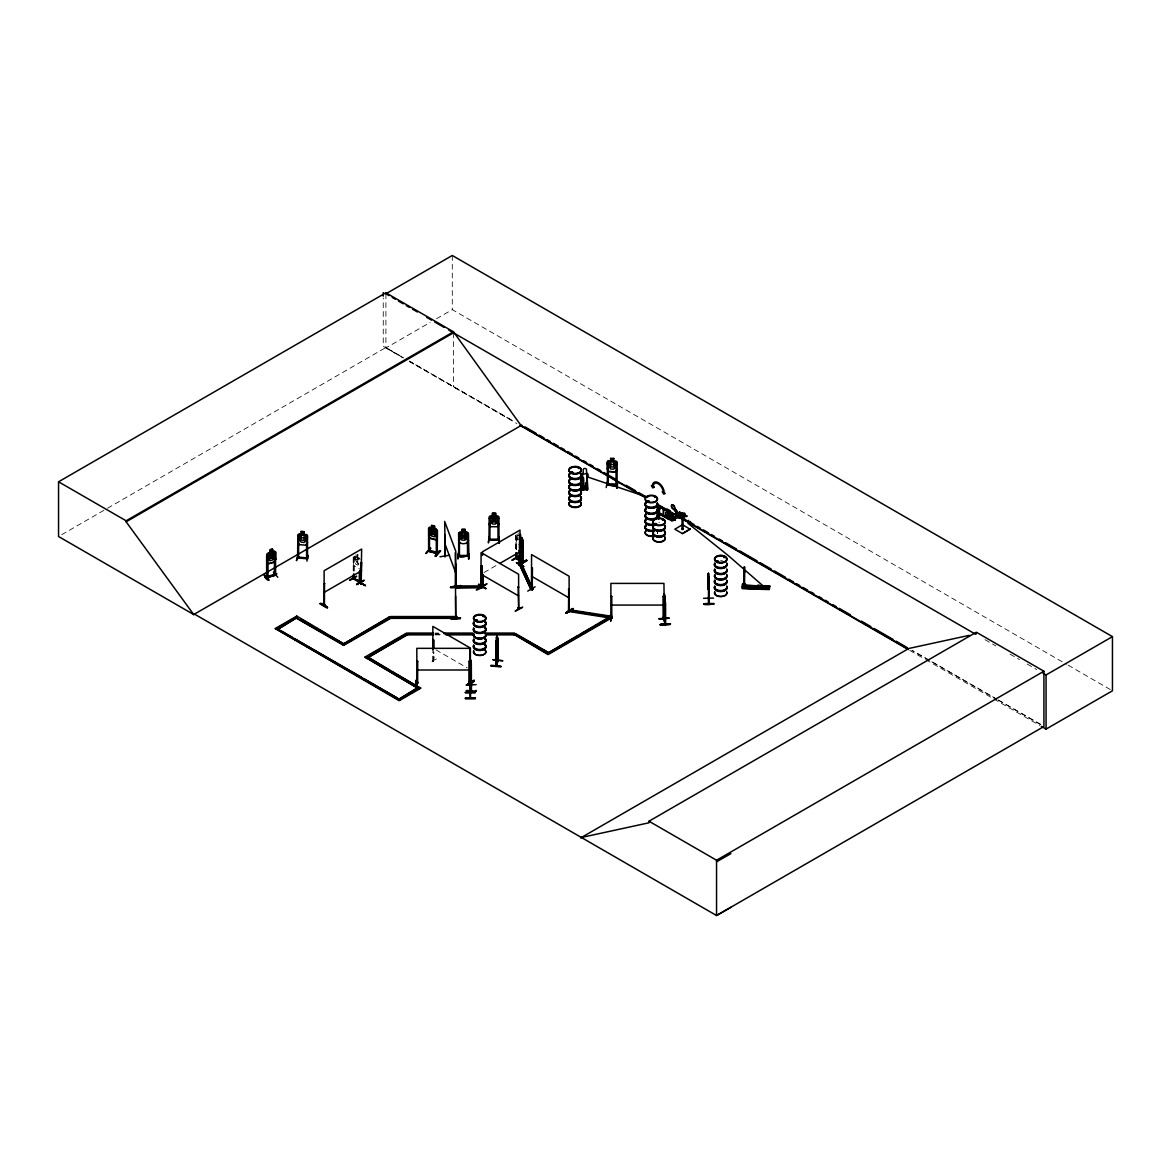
<?xml version="1.0" encoding="UTF-8"?>
<svg xmlns="http://www.w3.org/2000/svg" width="1171" height="1171" viewBox="0 0 1171 1171"><rect width="100%" height="100%" fill="white"/><g stroke="black" fill="none" stroke-linecap="round" stroke-linejoin="round"><path stroke-width="0.75" stroke-dasharray="5 3.75" d="M657.546 532.79A6.192 3.572 0 0 1 657.341 533.727L657.678 532.717M657.473 533.654L657.692 532.717M436.344 658.951L429.025 662.932M432.802 661.264L433.577 661.63L433.504 652.101M433.709 660.59C432.348 662.801 435.553 657.121 433.738 651.954M659.332 522.529L658.878 522.164M358.868 563.719L357.711 565.183L355.56 563.939L354.403 556.166M515.752 539.011L518.094 539.436L518.08 536.596L518.08 539.26M515.752 538.894L518.168 539.392L516.996 539.626M61.712 534.693L105.961 509.136M107.542 508.229L385.903 347.509L403.19 357.492M385.903 293.804L385.903 347.963L430.167 322.42M436.476 318.761L452.284 309.642L1066.532 664.279M358.868 558.743L357.711 557.191L357.872 554.439M355.56 555.947L360.17 559.372M353.174 562.578L353.891 565.637L359.38 568.725M516.748 537.021C515.05 535.835 518.226 539.07 516.748 540.621M515.826 542.393L516.616 545.408M484.033 572.517L496.548 565.3M518.211 535.747L517.055 535.981L517.055 540.958M435.041 633.072L438.657 633.072M435.041 633.76L438.657 633.76M435.041 634.199L442.272 634.199M435.041 634.872L442.272 634.872M433.211 661.103L433.109 651.588M358.633 564.744L356.745 561.026C355.999 564.671 353.027 561.787 356.262 560.148L354.813 556.269L356.716 559.811C357.55 556.284 360.302 559.299 357.214 560.719L358.692 564.466M402.956 357.623L383.254 346.294L383.254 297.961M409.265 361.254L513.191 421.018L409.484 361.122M929.232 660.268L911.916 650.3L929.188 660.283M996.945 699.204L930.813 661.161L996.77 699.307M998.512 700.097L1041.034 724.556M1068.128 665.187L1112.45 690.788M984.972 639.673L995.936 645.997M1010.031 654.135L1019.443 659.566M1027.274 664.089L1036.672 669.519M998.336 700.199L1040.77 724.703M385.903 347.963L403.19 357.945M409.484 361.576L516.865 423.565M909.808 650.432L924.065 658.673M925.661 659.58L992.203 698.004M993.784 698.926L1039.731 725.449M516.557 534.708L518.285 535.703M355.94 554.834L357.331 555.64L357.331 554.747M435.993 649.861L467.258 667.909M432.86 661.249L432.86 651.735M359.292 558.011L360.097 559.416M518.138 532.951L518.138 535.615M516.499 537.152L516.499 549.799M515.899 535.191L516.104 551.087M515.826 535.235L515.869 551.234M453.484 332.813L453.484 386.972M452.284 255.483L452.284 309.642M357.784 554.483L357.711 557.191M354.096 557.206L354.096 571.653M353.847 557.352L353.847 571.785M353.452 556.84L353.452 573.087M353.218 556.986L353.218 573.234M720.721 560.426A6.192 3.572 0 0 1 722.317 560.558M657.517 532.439A6.162 3.557 0 0 1 657.312 533.361M515.752 546.037L516.396 549.14L515.752 546.037M357.711 558.069L355.56 556.825L355.56 561.802L357.711 563.046L357.711 558.069"/><path stroke-width="1.5" d="M708.367 586.173L708.411 584.739M708.367 584.124L708.47 573.351L708.894 603.372M582.368 487.517L587.344 487.634M744.624 584.944L744.214 586.847L744.346 566.705L744.419 586.861L744.493 570.994M680.424 517.728L680.424 516.484C677.585 513.396 685.884 521.007 680.614 517.611M682.166 518.724L682.166 517.48M742.604 583.612L742.751 586.861L742.838 583.626L742.59 584.373M743.775 584.256L742.824 584.9L742.853 584.124M744.185 584.739L744.053 584.183M744.712 572.399L744.683 570.54M664.411 604.412L664.235 606.022M742.546 584.651L742.838 583.626M664.074 618.595L664.411 619.371L663.942 583.407L610.881 583.407L610.852 618.347L548.043 654.604L514.23 634.404L515.606 633.613L549.404 653.14L515.606 634.301L514.23 635.092M665.552 624.363L665.465 602.714M767.81 586.29L742.677 585.266L742.604 586.32M769.376 588.471L769.303 589.569L742.399 588.676L742.473 587.579L769.391 588.662L744.258 587.827M687.992 523.32L728.216 555.522L766.566 588.94L766.859 585.793L769.581 585.881L769.508 587.213M497.704 644.474L496.065 652.042L497.382 647.636M767.752 586.803L742.663 585.763M742.516 584.49L742.414 588.135L769.347 589.13L769.581 585.881M769.567 586.656L742.648 586.012M769.61 586.305L742.677 585.207L742.414 588.135L769.332 589.218M587.198 476.978L586.51 487.546L583.202 487.56L582.499 477.007M664.762 615.536L664.001 602.626L664.894 610.34L665.113 608.247M275.463 575.034C244.358 583.831 297.683 566.222 266.886 577.713M275.448 575.298L275.609 574.419L274.468 575.312L274.57 553.634L275.375 553.4M491.03 665.918C508.887 666.753 499.417 667.207 491.044 665.86M491.117 665.26L500.895 666.299M496.445 665.582L496.958 639.249L496.387 645.953M742.707 583.861L745.429 583.948L742.677 584.08M759.877 585.559C758.471 592.921 762.16 582.997 757.154 585.471L756.861 588.325M765.029 586.012L762.306 585.646L762.014 588.501M765.029 585.734L764.751 588.603M663.869 608.086L664.879 615.536M658.102 517.538L658 505.213M658.278 505.784L657.56 504.672L669.197 512.093L657.238 505.594M658.278 513L657.238 512.254M658.585 508.624L657.882 509.063L658.746 509.224M664.586 602.026L664.381 603.548L664.25 596.829L664.923 606.227L664.059 599.025L664.586 600.913M664.44 619.239L664.352 593.814L664.908 613.531M665.494 624.348L664.338 618.8M585.207 486.419L584.666 487.56M585.251 487.356L584.651 487.37M664.821 605.187L664.616 606.388L664.059 601.572M496.46 640.069C494.191 648.31 498.304 633.321 497.06 638.371L496.972 635.546L495.919 665.626M664.791 610.384L664.586 611.584L663.972 606.768M608.232 463.101L607.295 463.248L608.232 463.101L608.291 484.97L607.398 484.15M606.197 487.575L607.222 481.852M608.086 484.223C604.529 483.989 614.16 487.238 617.088 485.497L617.102 462.223L615.946 461.198L608.378 460.789L607.354 461.667L607.398 484.94M617.088 484.706C596.068 485.804 617.805 481.764 616.195 485.467M616.136 463.57L617.029 463.628L616.136 463.57L615.99 485.423M617.029 485.526C618.815 483.638 608.408 486.024 607.339 484.706M616.59 488.248L617.644 482.086L617.146 488.263M608.349 471.532L607.368 468.751L608.349 471.547L615.975 472.015L617.088 469.439M613.838 458.461L610.603 458.198L610.706 461.023L609.081 461.813L609.081 466.775L610.706 469.015L613.736 469.205L615.361 467.185L615.361 462.208L613.736 461.213L613.853 458.403M615.946 461.272L616.971 462.311M708.733 576.674L708.411 598.923L708.733 597.488M708.353 598.791L708.572 603.958M455.27 552.741L455.709 617.746M455.709 618.142L455.607 596.024M471.371 685.65L471.035 690.875L471.005 660.21L470.859 674.759M471.415 689.997L470.932 690.758M477.08 620.074L475.733 619.942M483.696 616.444L482.803 616.327L483.623 616.605M570.965 472.162L572.473 472.66M571.258 472.03L572.004 471.752M572.517 472.777L571.99 471.796M578.225 468.385L579.03 468.385M648.836 501.32L647.49 501.261M648.646 501.261L648.895 500.881M654.735 497.148L655.482 497.133L654.735 497.426M655.526 497.236L654.779 497.221M655.336 524.008L656.463 524.023L655.804 523.671M655.965 524.345L656.638 523.73M662.684 519.543L663.093 520.114M662.493 519.953L663.225 519.836M718.262 561.685L717.428 560.748L717.281 561.743M724.102 557.659L724.161 556.972M724.146 557.323L724.454 557.264M470.566 698.326L470.186 671.056M673.969 508.873L673.779 508.887A2.21 1.273 60 0 1 671.627 506.428A2.21 1.273 60 0 1 673.047 505.008A2.21 1.273 60 0 1 674.701 507.965L679.824 515.489L674.511 508.068A2.21 1.273 60 0 0 672.842 505.125A2.21 1.273 60 0 0 671.437 506.545A2.21 1.273 60 0 0 673.588 509.004L679.136 516.177L673.764 508.975M301.152 534.137L297.8 534.781L297.668 558.025L297.8 536.142L298.693 536.216L298.532 558.128C300.186 556.532 295.897 557.25 298.751 557.294M298.693 536.216L297.756 536.347M298.371 554.6L296.439 560.704L298.312 554.615M297.844 558.04C297.624 557.747 311.413 558.508 306.407 558.143M298.795 557.103L307.505 558.011M306.553 536.86L307.446 536.933L306.553 536.86L306.597 558.787L306.495 557.703M308.222 555.405L306.904 561.143M297.8 541.924L298.898 544.515M306.392 545.247L298.81 544.588M307.388 535.615L304.167 534.386L304.27 531.649L301.035 531.429L301.137 534.196L299.527 534.942L299.527 539.919L301.137 542.188L304.153 542.451L305.763 540.46L305.763 535.484L304.153 534.459M307.49 542.744L306.378 545.32L307.402 542.656M664.44 604.617L664.601 611.438L664.235 607.237L663.869 608.217M320.02 603.738C323.24 601.221 335.067 614.38 320.049 603.665M327.426 607.471L320.298 603.519L327.485 607.544M478.719 584.095L485.819 588.574L478.383 584.695M485.716 588.574L478.646 584.549L485.775 588.501M496.489 637.551L496.855 636.439L496.489 638.444M496.211 644.46L496.328 666.079M498.056 638.942L497.865 661.176L497.573 637.405M493.108 659.639L502.886 660.766L493.035 659.829M495.757 642.82L495.845 666.153L498.114 659.785L497.529 660.342M497.865 660.605L496.036 665.582M274.658 562.065L275.624 559.079L274.658 562.065L267.778 564.012L266.929 561.524M496.475 641.093L496.284 647.944L496.811 643.757C497.763 650.666 497.265 629.764 496.826 642.542L496.504 641.123M482.232 575.224L482.379 587.71L455.621 588.149L455.797 551.38L444.673 521.432L445.273 556.649M471.43 690.744L471.313 663.518M663.855 595.673L664.44 596.917M521.9 548.452L522.822 546.345L521.959 548.584L519.251 546.93M519.134 550.692L521.871 552.244L522.676 549.931L522.017 537.767M521.871 552.244L522.749 549.989M584.475 487.165L585.046 486.126M663.65 607.969L663.884 600.416L664.865 604.836M264.412 574.624C264.017 579.938 274.643 583.817 264.295 575.049M743.043 584.344L743.819 584.739M494.016 519.295L491.322 516.85L493.372 519.895L491.235 523.071L494.06 520.48L496.885 523.071L494.718 519.909L496.782 516.85L494.147 519.207M467.302 542.832L468.429 540.109C468.371 544.881 458.461 544.969 458.637 540.109M498.948 523.993L497.836 526.716L490.166 526.716L489.156 523.993M267.588 555.83L267.647 577.523L267.588 555.83L266.622 555.874L266.681 577.742L275.609 575.21L275.522 551.98M436.285 539.933L437.31 537.577M616.985 469.351L615.887 471.928L608.437 471.386M444.804 556.796L445.2 535.059M455.519 585.778L455.973 584.827M657.648 508.726L659.229 508.038L659.302 517.494M349.675 580.45L356.672 576.381M512.327 560.265L519.046 556.079M484.56 585.134L477.578 588.896M611.774 596.361L610.881 596.376L611.774 596.361L611.774 618.229L610.779 617.249L611.818 618.273L569.047 611.54L569.545 610.457M610.808 617.468L612.082 616.356L569.545 609.784L569.047 610.852L611.877 617.439L610.881 617.249M481.72 566.105L481.076 565.739L481.954 565.959L481.574 587.769L482.028 586.803M518.197 586.891L518.68 609.11L518.607 574.244L481.076 552.58L480.988 587.388L481.793 587.813L481.954 565.959M532.293 589.262L531.883 588.457L532.527 588.808M568.506 610.779L568.711 588.911L569.413 610.984L568.374 610.706L569.179 611.13L569.106 576.249L531.575 554.586L531.488 589.408L532.527 588.896M569.179 610.34L568.989 610.267M353.701 579.016L353.379 577.669M354.184 578.884L353.847 573.6M360.419 581.738L353.92 578.489L360.346 581.665M458.403 552.858L457.92 559.021L458.476 553.283M488.995 536.713L488.439 542.905L488.995 537.167M416.232 685.884L416.173 680.146L416.686 685.503M416.671 685.825L416.656 679.751L416.744 685.943M516.572 558.069L515.796 557.616L516.748 558.655M515.869 553.034L515.796 558.494L522.822 562.475L522.822 539.187M610.237 615.214L610.808 621.011L610.677 615.156M610.72 620.937L610.603 615.214M361.488 582.924L360.961 584.314L361.663 549.067L324.133 570.731L324.06 605.597L324.835 605.144L323.884 605.334M360.712 584.168L361.488 583.714M482.262 586.378L482.628 585.793M497.675 659.8L496.328 665.289M658.175 517.509L658.731 508.653M519.368 539.626C520.275 536.172 522.851 538.982 519.865 540.534L521.285 544.559L519.397 540.826M585.134 486.58L584.768 487.268M648.895 501.437L648.222 501.217M717.603 560.938L717.135 561.436M496.284 666.079L498.085 660.678M266.827 561.568L266.827 554.425L267.764 553.21L269.813 552.697L268.437 554.059L268.437 559.035L269.901 560.748L272.638 559.972L274.102 557.425L274.102 552.463L272.638 551.98L272.594 549.258M275.668 559.138L275.668 551.98L274.585 551.278L266.827 554.425M520.363 544.998L521.519 543.534M520.348 548.614L521.505 547.15L521.519 538.558L520.363 536.991C521.227 530.917 518.943 537.694 521.988 537.84M657.56 512.796L658.043 505.857M759.291 587.3L759.35 586.437M431.499 527.916C425.527 526.569 436.929 528.077 437.398 530.463L437.193 553.722M428.718 529.394L429.523 529.629L429.464 551.497L428.469 550.429L428.615 551.321L428.571 528.033L429.552 527.287M434.47 526.028L435.788 535.088L434.324 536.801L431.587 536.025L430.123 533.478L430.123 528.502L431.587 528.033L431.499 525.252L434.47 526.028L434.426 528.75L436.373 529.233M428.571 535.176L429.464 538.089L436.344 540.036L437.354 537.679M436.505 531.839L436.549 553.576L436.505 531.839L437.31 532.058M430.284 548.365L425.849 553.561L430.679 548.423M430.738 548.101L426.332 553.254M429.376 550.736L428.674 550.224L428.849 551.043M429.611 550.751C448.317 557.381 429.494 548.409 429.318 551.482M435.773 556.371C450.396 539.611 425.644 567.525 439.725 550.692M435.334 555.815L439.696 550.648L440.164 551.234M471.371 685.24L470.976 684.976M417.813 682.971L416.92 682.913M469.981 682.181L469.088 682.913M664.25 596.639L663.049 596.376L663.152 618.303C664.528 618.874 661.688 617.234 663.942 617.249M458.476 556.049L468.4 556.02M488.995 539.933L498.948 539.933M678.931 516.294L679.824 515.489M658.644 508.551L659.522 508.99M468.312 534.591L467.419 534.386L467.522 556.313C470.932 553.502 461.857 559.299 458.681 556.313L458.637 532.966L462.003 532.102M458.739 533.068L459.72 532.161L467.229 532.161M324.777 604.426L324.382 604.265M361.619 583.173L360.814 584.066M483.067 586.276L483.111 574.99M519.295 564.539L526.848 560.543L519.426 565.33L520.07 564.085L519.119 564.276L519.485 565.271M520.085 564.144L519.412 564.51L526.526 560.338M519.968 564.993L519.997 530.097L482.481 551.761L482.481 555.376M608.437 460.818L607.456 461.711L607.456 468.81M587.066 473.86L587.725 489.756L582.016 489.8L581.724 474.226L587.081 473.596M583.729 489.785L583.407 477.695L583.729 489.785L582.66 489.8L582.104 473.904M582.748 486.463L583.041 489.815L583.129 477.358M586.656 482.818C585.749 489.024 586.759 492.83 586.949 486.433M616.034 484.443L617.102 484.472M519.119 565.066L519.822 564.642M572.663 472.118L571.829 471.781M476.978 619.986L475.821 620.352L476.407 619.854M647.226 500.881L647.651 501.408M654.97 523.73L656.053 523.466M689.675 523.364C692.734 519.895 686.762 522.339 689.675 523.364L908.228 649.524M417.813 682.371L416.92 682.444M417.681 683.191C418.062 680.278 415.368 683.849 417.608 683.22L417.71 661.308L416.817 661.308L417.71 661.308M470.186 682.269L469.088 682.444M468.986 661.308L469.878 661.498L468.986 661.308L468.883 683.176L469.981 683.176M610.881 618.039L611.745 618.259M663.152 618.01L663.942 617.981M663.913 617.468L662.976 617.483M468.283 555.478L458.681 555.522M498.817 539.363L489.2 539.377M757.447 586.598L759.35 586.656M759.101 587.418L759.452 586.583M665.011 623.88L665.421 623.133M683.03 516.44L679.458 517.743L685.079 515.02L686.689 515.957L679.458 517.743L679.458 512.21L681.903 513.191L679.956 512.488L679.956 518.021L686.689 515.957L683.615 515.869L680.292 514.069L680.292 515.987L681.859 516.894L681.859 514.962L682.927 514.347L682.927 516.265L681.361 515.357M520.348 537.957L520.348 546.491M521.505 542.173L520.422 540.578M521.856 541.47L522.749 542.832M659.185 507.497L659.375 506.15L659.185 507.497C661.615 510.805 661.103 505.14 660.942 508.492M658.439 507.585L659.522 508.77L659.375 517.538M658.878 518.782L659.229 508.038M657.956 509.004L659.522 508.77M657.238 505.023L669.197 512.093M657.238 512.81L668.948 519.456L669.197 518.577L657.59 512.049M668.948 519.456L669.197 518.577M679.956 518.021L683.615 515.869L683.615 513.952L682.049 513.044L682.049 514.962L684.684 515.255L684.684 513.337L682.049 513.044M324.762 583.524L323.899 583.758M360.961 584.314L361.415 562.095L361.18 584.27M358.077 581.767L365.542 585.573L358.458 581.533M519.368 565.3L519.748 543.124L519.295 565.33M520.07 564.876L516.792 562.563M482.364 586.554C499.212 576.805 463.496 596.463 481.603 587.74M481.252 586.422L482.028 586.876M521.212 565.534L523.876 566.603L516.411 562.797M531.824 567.613L532.454 589.642M518.841 587.257L517.963 587.037M433.109 639.41L433.109 649.846M527.74 591.106L535.118 586.817M517.889 608.1L518.812 608.071M515.299 611.086L522.676 607.164L515.342 610.999M569.34 589.276L568.462 589.057M469.747 667.821L469.981 660.707L470.625 669.783M470.625 661.073L469.747 660.854M565.798 613.092C587.681 599.347 551.321 622.021 573.19 609.242M572.809 608.569L565.813 612.653M566.179 613.267L573.175 609.183M470.098 682.4L469.747 681.727M194.562 614.146L193.801 614.599L58.55 536.508L58.55 481.793L385.903 292.794L453.484 331.803L521.066 425.541L645.821 497.573M385.903 292.794L385.903 293.804L452.284 255.483L1112.45 636.629L1112.45 690.788L1046.069 729.109L1041.326 726.357M58.55 481.793L126.131 520.802L453.484 331.803M730.88 907.349L716.55 915.517L194.474 614.102L193.698 614.541L126.131 521.812L453.484 332.813M193.698 614.541L521.827 425.102M324.133 592.394L361.663 570.731M353.598 577.713L353.598 578.503M354.169 578.123L353.247 577.918M389.519 670.295L367.738 657.048L420.638 688.27L399.15 700.682L275.302 628.505L296.805 616.092L343.703 643.845L329.637 635.721M292.311 619.357L276.678 628.388L400.511 699.892M456.939 617.673L390.602 617.673L343.703 644.753L295.429 617.556L296.805 616.092M356.774 584.168C378.775 572.092 341.844 592.994 363.874 580.523M390.602 617.673L389.24 616.883L342.342 644.635M522.368 552.902L522.12 562.153L522.368 540.255L523.071 562.329L516.03 558.274M343.893 643.728L386.108 619.357M522.998 540.621L522.12 540.402M295.429 617.556L343.703 645.426L390.602 618.347L456.939 618.347L456.939 616.546L390.602 616.546L390.602 618.347L389.24 616.883M499.68 563.5L519.997 551.761M512.005 560.133L519.412 555.844L512.4 559.914M522.603 561.641L522.149 561.333M522.295 561.319L516.221 557.542M526.482 559.928L519.426 563.983L526.818 560.528M417.725 688.153L365.001 657.048L406.542 633.072L407.918 633.848L433.226 633.76M369.626 655.057L398.857 638.18M401.931 636.409L406.542 633.745L407.918 634.536L366.377 658.512L407.918 633.848M665.714 509.502L663.489 509.048L665.801 509.561M663.489 515.313L671.905 521.08L672.798 518.841M671.993 513.044L672.798 516.177L675.111 517.509L675.038 520.217L667.572 517.158L665.728 514.757L665.728 512.269L667.572 512.005L671.876 514.493L672.652 516.265A2.21 1.273 60 0 1 673.793 516.996M672.725 514.493L672.798 520.656M680.292 514.069L682.927 514.347M675.111 517.509L672.652 516.265M679.048 515.899L679.546 517.509L679.048 515.899L673.779 517.348M683.615 513.952L684.684 513.337M680.497 517.48C679.414 518.109 680.205 515.474 681.317 517.275M682.459 533.61L690.07 529.102L682.459 533.61L674.833 529.204L682.459 524.696L690.07 529.204M275.302 628.505L399.15 699.995L420.638 687.597M514.23 634.404L548.043 653.93L610.852 617.659L609.476 616.868L548.043 653.023L577.976 635.736M581.123 633.921L592.145 627.554M595.307 625.738L607.91 618.464M580.64 837.938L908.769 648.485L969.222 635.341M581.402 837.485L648.983 822.789L648.983 821.222L976.336 632.223L1043.917 671.232L1043.917 726.518L716.55 915.517L716.55 860.231L1043.917 671.232M976.336 633.789L975.575 634.243L448.771 330.09M1042.937 673.135L1046.069 674.95L1112.45 636.629M716.55 861.812L730.88 853.644M680.424 516.484L682.371 517.377M297.785 558.025L307.505 558.801L307.505 535.528L306.363 534.488M445.229 555.991L445.009 534.547M455.621 588.076L455.943 563.998L456.148 586.232L455.943 569.208M471.313 685.708L471.035 690.817M361.268 583.758L361.415 562.095M482.525 586.583L482.481 573.614M647.651 500.925L648.544 500.676M648.705 501.437L647.622 501.51M656.448 524.286L656.155 524.081M664.996 623.821L665.113 601.147M759.101 587.198L757.549 587.139M324.411 605.07L324.528 583.392M482.862 586.086L482.862 574.859M583.041 489.815L582.748 477.68M587.037 489.785L586.847 482.833M269.901 552.756L269.754 549.975C274.892 546.023 270.618 553.927 274.629 551.336M267.808 563.851L274.541 561.948M674.467 518.841L679.736 517.392M428.718 551.073L437.544 553.576M679.458 517.743L686.689 515.957M476.26 619.737L475.572 620.615M716.798 561.685L717.911 561.89M758.149 586.1L757.549 587.374M758.867 587.286L757.769 587.257M275.463 574.244L275.522 575.239M531.868 588.486L532.22 588.998M531.751 589.233L532.556 589.657M353.379 578.459L360.346 582.455M522.412 561.129L522.749 562.431M521.505 564.071L519.631 564.349L531.034 589.584L532.907 589.306L521.505 564.071L530.624 584.388M519.748 543.124L519.631 565.037L521.505 564.744M531.034 588.911L532.907 588.618M275.375 574.273L274.673 574.727M274.761 575.488L274.57 553.634M439.959 556.796L449.562 555.215M456.061 584.915L456.061 585.705M460.876 585.646L451.128 586.861L460.862 585.559M451.245 587.154L456.105 586.539M469.088 682.151L469.878 682.181M469.776 683.235L469.878 648.339L416.817 648.339L416.92 683.205M489.2 539.114L489.99 539.143M498.041 539.114L498.948 539.143M458.681 555.23L459.471 555.259M496.958 638.356L496.387 648.075L496.065 646.875M516.47 562.68L523.554 566.72M358.165 581.65L365.22 585.69M664.484 603.563L664.791 605.407M664.879 604.763L664.908 606.373M656.053 524.535L654.94 524.052M664.733 595.688L665.128 601.162L663.972 595.336M659.156 618.947L669.036 618.244M659.171 619.093L669.036 617.951L659.156 618.639M660.356 624.333C691.036 622.694 639.586 626.163 670.251 623.733M660.429 625.094L670.31 624.363L660.429 625.021M532.176 589.789L532.454 567.979M518.577 609.11L517.889 607.866L518.577 608.32M516.455 558.816L516.499 553.4M353.803 579.016L354.096 575.254M307.431 558.845L307.285 558.025M708.894 581.782L708.923 604.016L708.777 598.352M713.534 598.074L703.581 598.322M713.725 603.563C695.369 602.845 706.157 606.432 713.725 603.519M713.725 604.207L703.771 604.09L713.725 604.28M708.426 579.133L708.543 580.728M708.44 585.471C708.221 574.888 708.587 595.336 708.543 587.813L708.396 589.891L708.338 581.094M583.187 487.443L586.51 487.414M582.382 488.044L582.763 489.171L586.978 489.141L587.359 488.014M460.408 587.022L450.469 587.52L460.408 587.169M450.469 587.388L460.408 587.33M663.942 596.566L663.049 596.376M664.016 615.258L664.147 620.893M460.423 617.834C442.082 617 452.826 620.659 460.423 617.79M450.469 618.581L460.423 618.566M663.152 617.483L663.84 617.468M450.469 618.259L460.423 618.478M468.986 682.971L469.849 682.942M476.114 684.654L466.16 685.006M470.083 685.533L470.493 683.015M466.234 690.48L476.187 691.124M489.097 518.475L489.99 518.27L489.888 540.197L489.888 539.084M498.846 518.475L497.938 518.27L498.041 540.168M682.049 528.955L683.03 528.955M458.578 534.386L459.471 534.591M498.948 537.167L499.49 542.905M490.093 539.568L497.836 539.568M498.948 542.905L498.948 516.835L497.792 515.899L490.195 515.899L489.156 516.909L488.995 540.138L498.744 540.197L498.846 539.143M468.415 553.283L468.971 559.021L468.429 532.951L465.048 532.102L465.165 529.351L461.901 529.409L461.901 532.073M459.574 555.683L467.317 555.683M455.841 585.924L482.379 585.924M455.841 587.037L482.379 587.037M610.881 605.07L663.942 605.07M390.602 617.234L456.939 617.234M433.226 633.072L407.918 633.072L407.918 634.872L433.226 634.872M444.087 633.072L473.011 633.072M485.672 633.072L514.611 633.072L514.611 634.872L485.672 634.872M444.087 633.76L473.011 633.76M485.672 633.76L514.611 633.76M407.918 634.199L433.226 634.199M445.888 634.199L473.011 634.199M485.672 634.199L514.611 634.199M445.888 634.872L473.011 634.872M470.069 667.733L470.083 698.282M416.817 670.002L469.878 670.002M475.338 692.661L465.385 692.661M465.385 692.339L475.338 692.207M465.385 692.515L475.338 692.5M465.385 698.428L475.338 698.399M744.405 567.306L744.405 570.233M744.214 569.223L744.624 567.32M744.39 586.422L767.722 587.154M742.443 586.51L745.166 586.598L745.151 588.223L745.429 583.948M742.414 586.73L745.151 586.817M607.354 464.199L617.088 464.799M459.369 555.2L459.442 556.269L459.471 534.386M301.137 531.532L304.153 531.78M298.883 534.005L306.304 534.635M297.8 537.299L307.49 538.118M273.37 572.092L277.776 577.244M758.427 586.305L759.189 586.525M497.587 637.317L497.646 660.62M496.358 637.39L496.489 640.098M610.911 618.259L609.476 616.868M437.31 553.781L437.31 530.478M574.873 611.277L578.415 611.833M581.958 612.374L594.356 614.292M597.913 614.848L608.539 616.488M665.348 623.806L665.348 602.201M717.589 561.085L718.394 561.407M429.596 537.957L436.329 539.875M437.31 553.722L428.63 551.292M455.607 616.839L455.651 617.703M588.325 477.212L647.695 497.28M664.586 620.952L664.572 615.243M470.113 685.869L470.113 681.581L470.083 685.825M499.036 537.094L499.08 542.846M468.517 558.948L468.488 553.166M532.19 589.833L532.22 568.125M353.496 578.503L353.452 574.888M360.083 582.675L359.497 581.533M568.769 609.754L569.047 611.54M571.36 472.396L571.536 472.703M470.903 685.738L470.962 684.332M495.582 516.045L497.207 516.938L497.207 521.915L495.582 524.052L492.523 524.052L490.898 521.915L490.898 516.938L492.523 516.045L492.523 513.322L495.582 513.381L495.582 516.045L495.684 513.235L492.42 513.235L492.42 515.957M520.348 540.621L521.9 541.5L520.261 540.665L520.261 538.001M519.134 550.604L521.959 552.2M657.312 504.818L669.197 511.361M659.375 507.394L661.132 508.39M658.248 507.702L659.039 508.141M658.248 508.609L659.039 509.048M657.312 512.034L668.948 518.724M669.197 519.309L657.56 512.708L657.59 504.818M519.368 543.622C519.148 540.124 523.247 542.275 519.631 544.281L521.168 548.306L519.163 544.588M385.903 293.804L389.05 295.619M392.197 297.434L395.344 299.249M398.477 301.064L403.19 303.787M406.337 305.602L409.484 307.417M412.631 309.232L417.344 311.954M426.771 317.4L431.484 320.122M434.631 321.937L444.058 327.368M684.303 515.138L686.689 516.513L683.03 515.869L683.03 529.526L682.049 529.526L682.049 515.869M524.989 426.917L536.04 433.299M539.202 435.129L543.944 437.866M547.091 439.681L550.253 441.511M553.415 443.326L558.157 446.063M561.319 447.893L564.466 449.723M567.628 451.538L572.37 454.275M575.532 456.105L578.679 457.92M583.421 460.657L586.583 462.486M589.745 464.302L592.892 466.131M597.634 468.868L600.796 470.683M603.958 472.513L615.009 478.895M626.061 485.277L635.546 490.751M638.693 492.567L646.597 497.133M667.133 508.99L670.28 510.805M675.023 513.542L678.185 515.372M682.913 518.094L686.074 519.924M690.817 522.661L693.979 524.491M697.14 526.306L700.287 528.136M703.449 529.951L708.192 532.688M711.353 534.518L714.5 536.333M719.243 539.07L722.405 540.9M725.566 542.715L736.618 549.097M739.779 550.926L757.154 560.953M760.301 562.783L771.367 569.165M774.514 570.98L785.58 577.376M788.727 579.191L793.47 581.928M796.631 583.758L799.793 585.573M802.955 587.403L807.683 590.14M810.844 591.955L814.006 593.785M818.734 596.522L821.896 598.337M825.057 600.167L828.219 601.982M832.962 604.719L836.109 606.549M839.27 608.364L850.322 614.76M861.388 621.142L870.858 626.602M874.02 628.432L892.975 639.366M896.122 641.196L907.188 647.578M656.887 503.954L907.993 648.939M520.026 425.395L643.626 496.753M659.463 505.901L676.897 515.957M681.654 518.709L686.396 521.446M674.569 519.426L673.808 517.377L674.569 519.426A2.21 1.273 60 0 1 672.901 519.924M672.725 518.709L675.038 520.041M516.821 558.157L522.647 561.626M531.575 576.249L569.106 597.913M481.076 574.244L518.607 595.907M356.379 576.278L349.748 580.113M353.218 575.034L353.218 578.723L360.17 582.66L360.097 569.984M301.489 619.474L312.437 625.797M315.555 627.597L326.504 633.921M392.636 672.095L420.638 688.27M365.001 657.048L419.277 689.06M648.983 821.222L716.55 860.231M281.377 631.11L292.355 637.434M295.487 639.249L361.327 677.262M364.459 679.078L397.379 698.077M681.903 513.762L679.458 512.21L681.185 515.02M439.798 551.073L435.407 556.225M658.761 508.36L658.805 518.826M359.468 571.419L359.468 582.338L359.702 571.287M582.66 489.8L582.104 473.626M569.311 610.881L568.711 588.911M515.855 558.479L516.104 552.902M663.576 515.284L665.801 517.377M474.167 680.819C457.378 688.826 475.002 683.762 474.079 680.366M264.353 574.976L268.788 580.231M664.996 624.348L663.855 618.815L663.972 595.658M360.405 582.441L360.346 571.653M519.631 565.037L531.034 589.584M444.746 555.918L444.643 556.269M489.258 523.979L490.166 526.716M444.673 543.095L455.797 573.043M297.815 541.851L298.795 544.676M664.177 607.705L664.586 609.447L664.616 599.274M664.323 594.736L664.557 596.742M664.25 602.509L664.616 604.251M664.894 610.34L663.884 602.348M679.956 512.488L680.292 515.987M708.47 573.351L708.47 576.176M708.528 579.191L708.396 577.903L708.367 579.923M587.095 475.587L587.403 489.58L587.052 475.748M586.261 482.511L586.437 489.58L586.217 482.672M585.632 489.01L585.632 486.638L584.109 486.653L584.109 489.156M582.499 474.226L582.763 489.8M476.173 690.407L476.187 691.168M1046.069 674.95L1046.069 729.109M708.353 573.351L708.323 582.28M668.948 511.507L668.948 512.239M516.748 553.268L516.821 558.728M481.325 565.593L481.427 587.286M470.391 669.914L470.391 648.061L432.86 626.397L432.86 649.993M433.738 639.776L433.738 648.471M433.504 639.922L433.504 648.617M383.254 292.589L383.254 296.175M126.131 520.802L126.131 521.812M664.543 531.429A6.294 3.63 0 0 1 659.097 536.874A6.294 3.63 0 0 1 653.652 531.429M664.469 531.795A6.192 3.572 0 0 1 659.097 537.167A6.192 3.572 0 0 1 653.74 531.795M664.455 536.464A6.177 3.572 0 0 1 659.097 541.807A6.177 3.572 0 0 1 653.74 536.464M664.484 536.801A6.221 3.586 0 0 1 659.097 542.188A6.221 3.586 0 0 1 653.711 536.801M664.543 525.442A6.294 3.63 0 0 1 659.097 530.902A6.294 3.63 0 0 1 653.652 525.442M664.469 530.8A6.206 3.586 0 0 1 659.097 536.172A6.206 3.586 0 0 1 653.725 530.8M664.469 525.823A6.206 3.586 0 0 1 659.097 531.195A6.206 3.586 0 0 1 653.725 525.823M664.543 531.122A6.294 3.63 0 0 1 659.097 536.567A6.294 3.63 0 0 1 653.652 531.122M664.543 525.135A6.294 3.63 0 0 1 659.097 530.595A6.294 3.63 0 0 1 653.652 525.135M664.469 524.813A6.206 3.586 0 0 1 659.097 530.2A6.206 3.586 0 0 1 653.725 524.813M679.165 514.713A1.932 1.112 60 0 1 681.112 515.811A1.932 1.112 60 0 1 681.112 518.065A1.932 1.112 60 0 1 679.18 516.953M674.496 519.573A2.21 1.273 60 0 1 672.71 520.041M672.798 516.499A2.21 1.273 60 0 1 673.588 517.114M485.087 632.926A6.221 3.586 0 0 1 480.505 638.283A6.221 3.586 0 0 1 473.699 633.789M485.057 622.152A6.192 3.572 0 0 1 480.505 627.48A6.192 3.572 0 0 1 473.713 623.016M485.072 621.142A6.206 3.586 0 0 1 480.505 626.5A6.206 3.586 0 0 1 473.699 622.006M485.072 628.124A6.206 3.586 0 0 1 480.505 633.467A6.206 3.586 0 0 1 473.699 628.988M485.145 627.758A6.294 3.63 0 0 1 480.52 633.174A6.294 3.63 0 0 1 473.626 628.637M485.145 627.451A6.294 3.63 0 0 1 480.52 632.867A6.294 3.63 0 0 1 473.626 628.329M485.057 627.129A6.192 3.572 0 0 1 480.505 632.457A6.192 3.572 0 0 1 473.713 627.993M485.145 621.772A6.294 3.63 0 0 1 480.52 627.202A6.294 3.63 0 0 1 473.626 622.65M485.145 621.464A6.294 3.63 0 0 1 480.52 626.895A6.294 3.63 0 0 1 473.626 622.343M485.072 633.116A6.206 3.586 0 0 1 480.505 638.458A6.206 3.586 0 0 1 473.699 633.979M485.658 634.55A6.162 3.557 0 0 1 479.7 639.044A6.162 3.557 0 0 1 473.743 634.55M485.087 649.964A6.221 3.586 0 0 1 480.505 655.321A6.221 3.586 0 0 1 473.699 650.827M485.087 633.379A6.221 3.586 0 0 1 480.505 638.737A6.221 3.586 0 0 1 473.699 634.258M485.057 639.19A6.192 3.572 0 0 1 480.505 644.518A6.192 3.572 0 0 1 473.713 640.054M485.072 638.18A6.206 3.586 0 0 1 480.505 643.538A6.206 3.586 0 0 1 473.699 639.044M485.057 645.177A6.192 3.572 0 0 1 480.505 650.505A6.192 3.572 0 0 1 473.713 646.026M485.145 644.797A6.294 3.63 0 0 1 480.52 650.212A6.294 3.63 0 0 1 473.626 645.675M485.145 644.489A6.294 3.63 0 0 1 480.52 649.905A6.294 3.63 0 0 1 473.626 645.367M485.057 644.167A6.192 3.572 0 0 1 480.505 649.495A6.192 3.572 0 0 1 473.713 645.031M485.145 638.81A6.294 3.63 0 0 1 480.52 644.24A6.294 3.63 0 0 1 473.626 639.688M485.145 638.502A6.294 3.63 0 0 1 480.52 643.933A6.294 3.63 0 0 1 473.626 639.381M485.072 650.154A6.206 3.586 0 0 1 480.505 655.497A6.206 3.586 0 0 1 473.699 651.017M726.679 574.727A6.162 3.557 0 0 1 720.721 579.221A6.162 3.557 0 0 1 714.764 574.727M726.708 564.085A6.192 3.572 0 0 1 720.721 568.579A6.192 3.572 0 0 1 714.734 564.085M726.708 563.075A6.192 3.572 0 0 1 720.721 567.584A6.192 3.572 0 0 1 714.734 563.075M726.708 570.057A6.192 3.572 0 0 1 720.721 574.566A6.192 3.572 0 0 1 714.734 570.057M726.796 569.692A6.294 3.63 0 0 1 720.721 574.273A6.294 3.63 0 0 1 714.647 569.692M726.796 569.384A6.294 3.63 0 0 1 720.721 573.966A6.294 3.63 0 0 1 714.647 569.384M726.708 569.062A6.192 3.572 0 0 1 720.721 573.556A6.192 3.572 0 0 1 714.734 569.062M726.796 563.719A6.294 3.63 0 0 1 720.721 568.286A6.294 3.63 0 0 1 714.647 563.719M726.796 563.412A6.294 3.63 0 0 1 720.721 567.979A6.294 3.63 0 0 1 714.647 563.412M726.723 574.859A6.221 3.586 0 0 1 720.721 579.382A6.221 3.586 0 0 1 714.72 574.859M726.693 575.107A6.177 3.572 0 0 1 720.721 579.601A6.177 3.572 0 0 1 714.749 575.107M726.693 575.605A6.177 3.572 0 0 1 720.721 580.099A6.177 3.572 0 0 1 714.749 575.605M726.723 591.897A6.221 3.586 0 0 1 720.721 596.42A6.221 3.586 0 0 1 714.72 591.897M726.708 581.123A6.192 3.572 0 0 1 720.721 585.617A6.192 3.572 0 0 1 714.734 581.123M726.708 580.113A6.192 3.572 0 0 1 720.721 584.622A6.192 3.572 0 0 1 714.734 580.113M726.708 587.095A6.192 3.572 0 0 1 720.721 591.604A6.192 3.572 0 0 1 714.734 587.095M726.796 586.73A6.294 3.63 0 0 1 720.721 591.311A6.294 3.63 0 0 1 714.647 586.73M726.796 586.422A6.294 3.63 0 0 1 720.721 591.004A6.294 3.63 0 0 1 714.647 586.422M726.708 586.1A6.192 3.572 0 0 1 720.721 590.594A6.192 3.572 0 0 1 714.734 586.1M726.796 580.757A6.294 3.63 0 0 1 720.721 585.324A6.294 3.63 0 0 1 714.647 580.757M726.796 580.45A6.294 3.63 0 0 1 720.721 585.017A6.294 3.63 0 0 1 714.647 580.45M726.723 592.102A6.221 3.586 0 0 1 720.721 596.625A6.221 3.586 0 0 1 714.72 592.102M580.567 479.817A6.294 3.63 0 0 1 575.122 485.262A6.294 3.63 0 0 1 569.677 479.817M580.479 480.183A6.192 3.572 0 0 1 575.122 485.555A6.192 3.572 0 0 1 569.765 480.183M580.465 484.867A6.162 3.557 0 0 1 575.122 490.21A6.162 3.557 0 0 1 569.779 484.867M580.567 473.831A6.294 3.63 0 0 1 575.122 479.276A6.294 3.63 0 0 1 569.677 473.831M580.494 479.173A6.206 3.586 0 0 1 575.122 484.56A6.206 3.586 0 0 1 569.75 479.173M580.479 474.211A6.192 3.572 0 0 1 575.122 479.568A6.192 3.572 0 0 1 569.765 474.211M580.567 479.495A6.294 3.63 0 0 1 575.122 484.955A6.294 3.63 0 0 1 569.677 479.495M580.567 473.523A6.294 3.63 0 0 1 575.122 478.968A6.294 3.63 0 0 1 569.677 473.523M580.479 473.201A6.192 3.572 0 0 1 575.122 478.573A6.192 3.572 0 0 1 569.765 473.201M580.567 496.841A6.294 3.63 0 0 1 575.122 502.3A6.294 3.63 0 0 1 569.677 496.841M580.479 497.221A6.192 3.572 0 0 1 575.122 502.593A6.192 3.572 0 0 1 569.765 497.221M580.465 501.905A6.162 3.557 0 0 1 575.122 507.248A6.162 3.557 0 0 1 569.779 501.905A6.177 3.572 0 0 0 575.122 507.233A6.177 3.572 0 0 0 580.479 501.891M580.465 485.745A6.162 3.557 0 0 1 575.122 491.088A6.162 3.557 0 0 1 569.779 485.745M580.509 502.227A6.221 3.586 0 0 1 575.122 507.614A6.221 3.586 0 0 1 569.735 502.227M580.567 490.869A6.294 3.63 0 0 1 575.122 496.314A6.294 3.63 0 0 1 569.677 490.869M580.479 496.226A6.192 3.572 0 0 1 575.122 501.583A6.192 3.572 0 0 1 569.765 496.226M580.479 491.249A6.192 3.572 0 0 1 575.122 496.606A6.192 3.572 0 0 1 569.765 491.249M580.567 496.533A6.294 3.63 0 0 1 575.122 501.993A6.294 3.63 0 0 1 569.677 496.533M580.567 490.561A6.294 3.63 0 0 1 575.122 496.006A6.294 3.63 0 0 1 569.677 490.561M580.479 490.239A6.192 3.572 0 0 1 575.122 495.611A6.192 3.572 0 0 1 569.765 490.239M587.198 477.095A3.323 2.708 -1 0 0 586.51 472.835L586.51 469.791A1.654 1.347 -1 0 0 584.856 468.459A1.654 1.347 -1 0 0 583.187 469.82L583.202 472.864A3.323 2.708 -1 0 0 582.514 477.124M657.429 509.444A6.294 3.63 0 0 1 650.534 513.996A6.294 3.63 0 0 1 645.909 508.58M657.341 509.809A6.192 3.572 0 0 1 650.549 514.289A6.192 3.572 0 0 1 645.997 508.946M657.312 514.479A6.162 3.557 0 0 1 650.549 518.943A6.162 3.557 0 0 1 646.011 513.63M657.341 514.83A6.192 3.572 0 0 1 650.549 519.309A6.192 3.572 0 0 1 645.997 513.967M657.429 503.471A6.294 3.63 0 0 1 650.534 508.009A6.294 3.63 0 0 1 645.909 502.593M657.341 508.814A6.192 3.572 0 0 1 650.549 513.279A6.192 3.572 0 0 1 645.997 507.951M657.341 503.837A6.192 3.572 0 0 1 650.549 508.302A6.192 3.572 0 0 1 645.997 502.974M657.429 509.136A6.294 3.63 0 0 1 650.534 513.688A6.294 3.63 0 0 1 645.909 508.273M657.429 503.164A6.294 3.63 0 0 1 650.534 507.702A6.294 3.63 0 0 1 645.909 502.286M657.355 502.827A6.206 3.586 0 0 1 650.549 507.306A6.206 3.586 0 0 1 645.982 501.964M654.501 530.58A6.294 3.63 0 0 1 646.904 529.995A6.294 3.63 0 0 1 645.909 525.618M654.457 530.873A6.192 3.572 0 0 1 646.978 530.302A6.192 3.572 0 0 1 645.997 525.984M654.443 535.528A6.162 3.557 0 0 1 646.992 534.957A6.162 3.557 0 0 1 646.011 530.668M657.531 516.309A6.177 3.572 0 0 1 649.759 519.748A6.177 3.572 0 0 1 645.997 514.523M654.457 535.894A6.221 3.586 0 0 1 646.963 535.323A6.221 3.586 0 0 1 645.968 530.99M657.355 515.064A6.221 3.586 0 0 1 650.549 519.543A6.221 3.586 0 0 1 645.968 514.186M654.501 524.593A6.294 3.63 0 0 1 646.904 524.023A6.294 3.63 0 0 1 645.909 519.631M654.457 529.878A6.206 3.586 0 0 1 646.963 529.307A6.206 3.586 0 0 1 645.982 524.989M654.457 524.901A6.206 3.586 0 0 1 646.963 524.33A6.206 3.586 0 0 1 645.982 520.012M654.501 530.273A6.294 3.63 0 0 1 646.904 529.687A6.294 3.63 0 0 1 645.909 525.311M654.501 524.286A6.294 3.63 0 0 1 646.904 523.715A6.294 3.63 0 0 1 645.909 519.324M654.457 523.891A6.192 3.572 0 0 1 646.978 523.32A6.192 3.572 0 0 1 645.997 519.002M666.562 515.518L669.358 516.045L671.993 519.236L669.871 515.826C673.354 516.85 672.125 512.971 669.344 514.933L666.606 511.595L668.846 515.181L666.562 515.518M687.275 521.651C688.65 524.725 689.587 517.538 687.275 521.651M273.78 558.567L272.828 558.918L271.218 556.796L268.671 560.104L270.589 556.386L268.759 553.868L271.174 555.625L273.663 552.478L271.804 556.064L273.78 558.567M435.583 536.069L433.036 532.864C432.099 536.684 428.308 534.415 432.406 532.088L430.577 528.531L432.992 531.649C434.017 527.931 437.573 530.375 433.621 532.454L435.583 536.069M466.38 539.084L465.341 539.172L463.54 536.596L460.715 539.187L462.852 536.011L460.803 532.966L463.482 535.41L466.263 532.966L464.199 536.025L466.38 539.084M466.687 538.031L465.048 540.168L462.003 540.168L460.379 538.031L460.379 533.054L462.003 532.161L462.003 529.438L465.048 529.497L465.048 532.161L466.687 533.054L466.687 538.031M474.094 680.366L467.083 684.903L474.123 680.424M296.805 617.673L278.039 629.178L296.805 617.673M417.901 687.597L399.15 699.102L417.901 687.597M654.223 487.165L652.789 487.941L651.354 485.541L652.349 486.097A8.358 4.874 59.6 0 1 658.307 482.657A8.358 4.874 59.6 0 1 664.264 492.874L665.26 493.43L663.723 494.147L662.201 491.703L663.181 492.259A6.982 4.069 59.6 0 0 658.204 483.74A6.982 4.069 59.6 0 0 653.228 486.609L654.223 487.165M272.155 549.902L270.399 551.292L272.155 549.902M272.638 552.873L269.901 553.649L269.901 558.626L272.638 557.85L272.638 552.873M495.026 513.835L493.079 513.835L493.079 514.713L495.026 514.713L495.026 513.835M495.582 516.938L492.523 516.938L492.523 521.915L495.582 521.915L495.582 516.938M464.506 529.951L462.545 529.951L462.545 530.829L464.506 530.829L464.506 529.951M465.048 533.054L462.003 533.054L462.003 538.031L465.048 538.031L465.048 533.054M475.338 698.033L465.385 697.96L465.385 698.721L475.338 698.721L475.338 697.945M613.194 458.959L611.247 458.827L611.247 459.72L613.194 459.852L613.194 458.959M613.736 462.106L610.706 461.916L610.706 466.878L613.736 467.083L613.736 462.106M303.611 532.19L301.679 532.015L301.679 532.907L303.611 533.068L303.611 532.19M304.153 535.337L301.137 535.088L301.137 540.065L304.153 540.314L304.153 535.337M433.841 526.452L432.084 525.955L433.841 527.331L433.841 526.452M434.324 529.702L431.587 528.926L431.587 533.888L434.324 534.664L434.324 529.702M671.876 515.826L667.572 513.337L667.572 515.826L671.876 518.314L671.876 515.826M496.065 652.042L495.875 649.949L495.948 652.027M663.489 515.328L663.489 509.048L663.415 515.357M656.009 524.696A6.177 3.572 0 0 0 665.274 521.607A6.177 3.572 0 0 0 656.009 518.504A6.177 3.572 0 0 0 656.009 524.696M656.009 525.194A6.177 3.572 0 0 0 665.274 522.09A6.177 3.572 0 0 0 656.009 519.002A6.177 3.572 0 0 0 656.009 525.194M678.287 515.899A1.932 1.112 60 0 0 680.351 518.431A1.932 1.112 60 0 0 680.336 515.694A1.932 1.112 60 0 0 678.287 515.899M476.597 621.011A6.192 3.572 0 0 0 485.892 617.922A6.192 3.572 0 0 0 476.597 614.819A6.192 3.572 0 0 0 476.597 621.011M475.338 620.952A6.162 3.557 0 0 0 485.658 619.357A6.162 3.557 0 0 0 478.105 614.995A6.162 3.557 0 0 0 475.338 620.952M476.612 621.523A6.177 3.572 0 0 0 485.877 618.434A6.177 3.572 0 0 0 476.612 615.331A6.177 3.572 0 0 0 476.612 621.523M717.633 562.095A6.177 3.572 0 0 0 726.898 558.991A6.221 3.586 0 0 0 717.603 555.903A6.221 3.586 0 0 0 717.603 562.124A6.221 3.586 0 0 0 726.942 559.006A6.177 3.572 0 0 0 717.633 555.903A6.177 3.572 0 0 0 717.633 562.095M717.633 562.578A6.177 3.572 0 0 0 726.898 559.489A6.177 3.572 0 0 0 717.633 556.401A6.177 3.572 0 0 0 717.633 562.578M572.019 473.069A6.192 3.572 0 0 0 581.314 469.981A6.192 3.572 0 0 0 572.019 466.878A6.192 3.572 0 0 0 572.019 473.069M572.034 473.596A6.177 3.572 0 0 0 581.299 470.508A6.177 3.572 0 0 0 572.034 467.405A6.177 3.572 0 0 0 572.034 473.596M575.122 490.576A6.221 3.586 0 0 0 580.509 485.189A6.206 3.586 0 0 1 575.122 490.576A6.206 3.586 0 0 1 569.75 485.204A6.221 3.586 0 0 0 575.122 490.576M570.731 472.718A6.221 3.586 0 0 0 581.123 471.108A6.221 3.586 0 0 0 573.512 466.717A6.221 3.586 0 0 0 570.731 472.718M648.266 501.847A6.177 3.572 0 0 0 657.531 498.744A6.177 3.572 0 0 0 648.266 495.655A6.177 3.572 0 0 0 648.266 501.847M648.266 502.359A6.177 3.572 0 0 0 657.531 499.27A6.177 3.572 0 0 0 648.266 496.182A6.177 3.572 0 0 0 648.266 502.359"/></g></svg>
